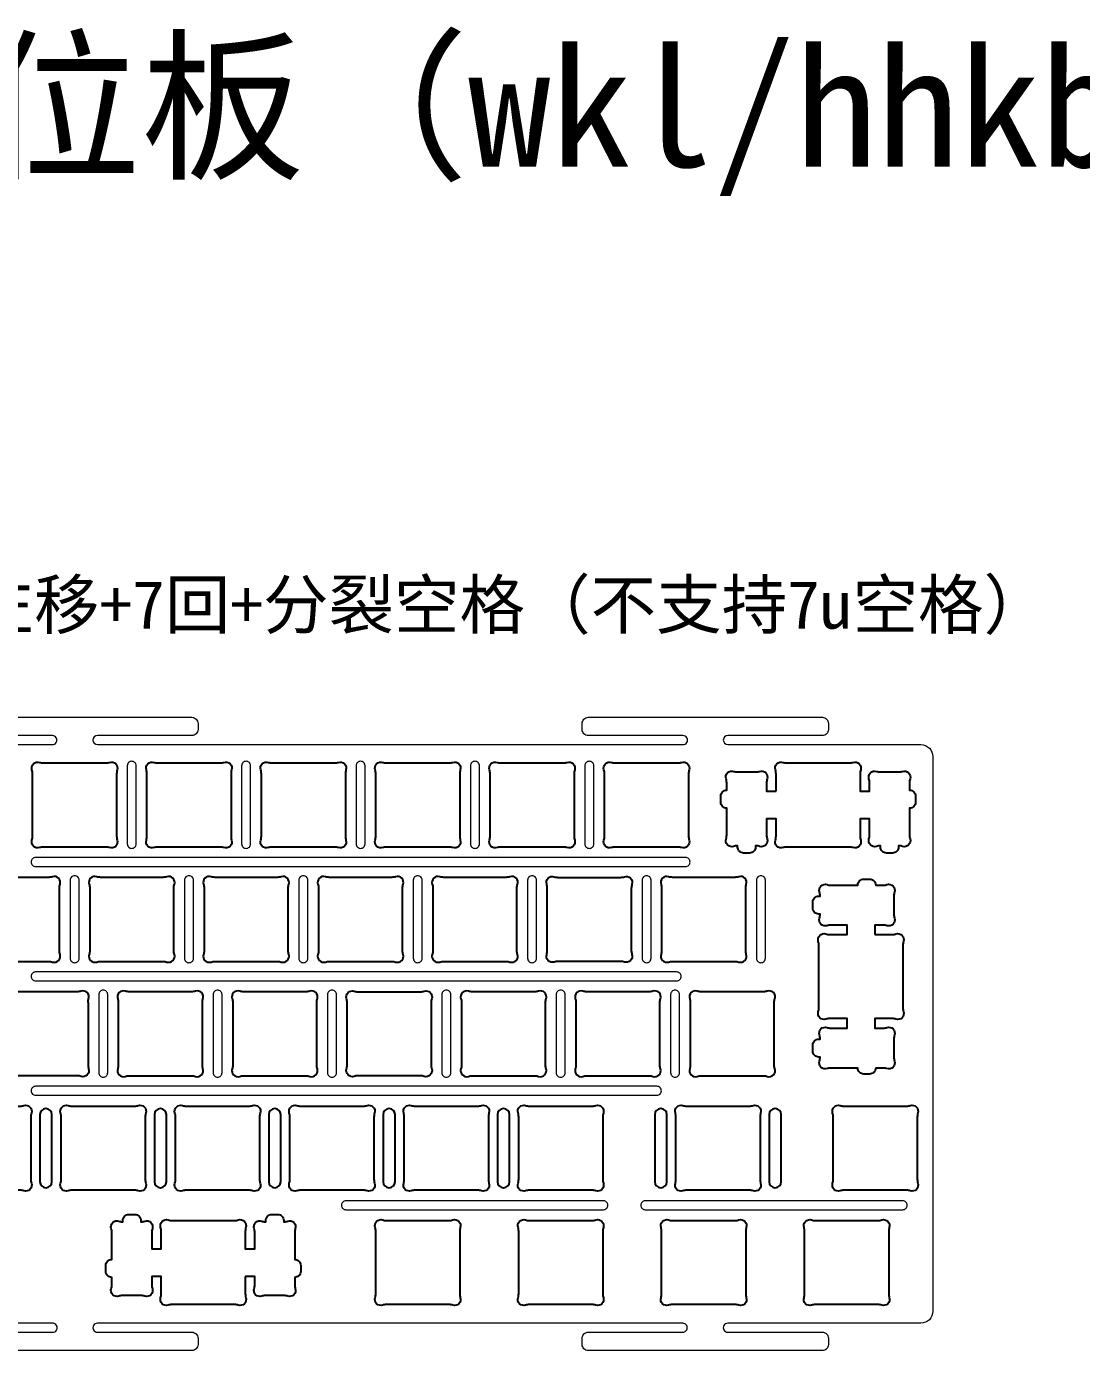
# Model space of a CAD drawing. Header units: millimetres. Extents: x 3201 to 5715, y 849 to 1652.
# Drawn here: x 5221 to 5396.7, y 1349.8 to 1570.3 of the extents above; entities that cross this region are included whole.
import ezdxf

# ---------------------------------------------------------------- set-up
doc = ezdxf.new("R2010")
doc.units = ezdxf.units.MM
doc.layers.add('1', color=7, linetype='Continuous', lineweight=0)
doc.styles.add('MtXpl_', font='')
doc.styles.get("Standard").update_dxf_attribs({"font": 'arial.ttf'})
doc.styles.get('MtXpl_').set_extended_font_data('SimSun')

msp = doc.modelspace()

# ---------------------------------------------------------------- linework, layer by layer
at = {"color": 7}
for points in [[(5236.14, 1446.52, 0.078597), (5236.05, 1445.9), (5236.05, 1435.46, 0.078597), (5236.14, 1434.84, -0.612516), (5234.88, 1433.58, 0.078597), (5234.27, 1433.68), (5223.82, 1433.68, 0.078597), (5223.21, 1433.58, -0.612516), (5221.95, 1434.84, 0.078597), (5222.05, 1435.46), (5222.05, 1445.9, 0.078597), (5221.95, 1446.52, -0.612516), (5223.21, 1447.78, 0.078597), (5223.82, 1447.68), (5234.27, 1447.68, 0.078597), (5234.88, 1447.78, -0.612516)], [(5255.19, 1446.52, 0.078597), (5255.1, 1445.9), (5255.1, 1435.46, 0.078597), (5255.19, 1434.84, -0.612516), (5253.93, 1433.58, 0.078597), (5253.32, 1433.68), (5242.87, 1433.68, 0.078597), (5242.26, 1433.58, -0.612516), (5241, 1434.84, 0.078597), (5241.1, 1435.46), (5241.1, 1445.9, 0.078597), (5241, 1446.52, -0.612516), (5242.26, 1447.78, 0.078597), (5242.87, 1447.68), (5253.32, 1447.68, 0.078597), (5253.93, 1447.78, -0.612516)], [(5274.24, 1446.52, 0.078597), (5274.15, 1445.9), (5274.15, 1435.46, 0.078597), (5274.24, 1434.84, -0.612516), (5272.98, 1433.58, 0.078597), (5272.37, 1433.68), (5261.92, 1433.68, 0.078597), (5261.31, 1433.58, -0.612516), (5260.05, 1434.84, 0.078597), (5260.15, 1435.46), (5260.15, 1445.9, 0.078597), (5260.05, 1446.52, -0.612516), (5261.31, 1447.78, 0.078597), (5261.92, 1447.68), (5272.37, 1447.68, 0.078597), (5272.98, 1447.78, -0.612516)], [(5293.29, 1446.52, 0.078597), (5293.2, 1445.9), (5293.2, 1435.46, 0.078597), (5293.29, 1434.84, -0.612516), (5292.03, 1433.58, 0.078597), (5291.42, 1433.68), (5280.97, 1433.68, 0.078597), (5280.36, 1433.58, -0.612516), (5279.1, 1434.84, 0.078597), (5279.2, 1435.46), (5279.2, 1445.9, 0.078597), (5279.1, 1446.52, -0.612516), (5280.36, 1447.78, 0.078597), (5280.97, 1447.68), (5291.42, 1447.68, 0.078597), (5292.03, 1447.78, -0.612516)], [(5312.34, 1446.52, 0.078597), (5312.25, 1445.9), (5312.25, 1435.46, 0.078597), (5312.34, 1434.84, -0.612516), (5311.08, 1433.58, 0.078597), (5310.47, 1433.68), (5300.02, 1433.68, 0.078597), (5299.41, 1433.58, -0.612516), (5298.15, 1434.84, 0.078597), (5298.25, 1435.46), (5298.25, 1445.9, 0.078597), (5298.15, 1446.52, -0.612516), (5299.41, 1447.78, 0.078597), (5300.02, 1447.68), (5310.47, 1447.68, 0.078597), (5311.08, 1447.78, -0.612516)], [(5330.13, 1433.58, 0.078597), (5329.52, 1433.68), (5319.07, 1433.68, 0.078597), (5318.46, 1433.58, -0.612516), (5317.2, 1434.84, 0.078597), (5317.3, 1435.46), (5317.3, 1445.9, 0.078597), (5317.2, 1446.52, -0.612516), (5318.46, 1447.78, 0.078597), (5319.07, 1447.68), (5329.52, 1447.68, 0.078597), (5330.13, 1447.78, -0.612516), (5331.39, 1446.52, 0.078597), (5331.3, 1445.9), (5331.3, 1435.46, 0.078597), (5331.39, 1434.84, -0.612516)], [(5212.42, 1415.79, 0.612516), (5213.68, 1414.53, -0.078597), (5214.3, 1414.63), (5224.74, 1414.63, -0.078597), (5225.36, 1414.53, 0.612516), (5226.62, 1415.79, -0.078597), (5226.52, 1416.41), (5226.52, 1426.85, -0.078597), (5226.62, 1427.47, 0.612516), (5225.36, 1428.73, -0.078597), (5224.74, 1428.63), (5214.3, 1428.63, -0.078597), (5213.68, 1428.73, 0.612516), (5212.42, 1427.47, -0.078597), (5212.52, 1426.85), (5212.52, 1416.41, -0.078597)], [(5231.47, 1415.79, 0.612516), (5232.73, 1414.53, -0.078597), (5233.35, 1414.63), (5243.79, 1414.63, -0.078597), (5244.41, 1414.53, 0.612516), (5245.67, 1415.79, -0.078597), (5245.57, 1416.41), (5245.57, 1426.85, -0.078597), (5245.67, 1427.47, 0.612516), (5244.41, 1428.73, -0.078597), (5243.79, 1428.63), (5233.35, 1428.63, -0.078597), (5232.73, 1428.73, 0.612516), (5231.47, 1427.47, -0.078597), (5231.57, 1426.85), (5231.57, 1416.41, -0.078597)], [(5283.77, 1427.47, 0.612516), (5282.51, 1428.73, -0.078597), (5281.89, 1428.63), (5271.45, 1428.63, -0.078597), (5270.83, 1428.73, 0.612516), (5269.57, 1427.47, -0.078597), (5269.67, 1426.85), (5269.67, 1416.41, -0.078597), (5269.57, 1415.79, 0.612516), (5270.83, 1414.53, -0.078597), (5271.45, 1414.63), (5281.89, 1414.63, -0.078597), (5282.51, 1414.53, 0.612516), (5283.77, 1415.79, -0.078597), (5283.67, 1416.41), (5283.67, 1426.85, -0.078597)], [(5308.93, 1428.73, 0.078597), (5309.55, 1428.63), (5319.99, 1428.63, 0.078597), (5320.61, 1428.73, -0.612516), (5321.87, 1427.47, 0.078597), (5321.77, 1426.85), (5321.77, 1416.41, 0.078597), (5321.87, 1415.79, -0.612516), (5320.61, 1414.53, 0.078597), (5319.99, 1414.63), (5309.55, 1414.63, 0.078597), (5308.93, 1414.53, -0.612516), (5307.67, 1415.79, 0.078597), (5307.77, 1416.41), (5307.77, 1426.85, 0.078597), (5307.67, 1427.47, -0.612516)], [(5327.98, 1428.73, 0.612516), (5326.72, 1427.47, -0.078597), (5326.82, 1426.85), (5326.82, 1416.41, -0.078597), (5326.72, 1415.79, 0.612516), (5327.98, 1414.53, -0.078597), (5328.6, 1414.63), (5339.04, 1414.63, -0.078597), (5339.66, 1414.53, 0.612516), (5340.92, 1415.79, -0.078597), (5340.82, 1416.41), (5340.82, 1426.85, -0.078597), (5340.92, 1427.47, 0.612516), (5339.66, 1428.73, -0.078597), (5339.04, 1428.63), (5328.6, 1428.63, -0.078597)], [(5237.49, 1409.68, 0.612516), (5236.23, 1408.42, -0.078597), (5236.33, 1407.8), (5236.33, 1397.36, -0.078597), (5236.23, 1396.74, 0.612516), (5237.49, 1395.48, -0.078597), (5238.11, 1395.58), (5248.55, 1395.58, -0.078597), (5249.17, 1395.48, 0.612516), (5250.43, 1396.74, -0.078597), (5250.33, 1397.36), (5250.33, 1407.8, -0.078597), (5250.43, 1408.42, 0.612516), (5249.17, 1409.68, -0.078597), (5248.55, 1409.58), (5238.11, 1409.58, -0.078597)], [(5256.55, 1409.68, 0.612516), (5255.29, 1408.42, -0.078597), (5255.38, 1407.8), (5255.38, 1397.36, -0.078597), (5255.29, 1396.74, 0.612516), (5256.55, 1395.48, -0.078597), (5257.16, 1395.58), (5267.6, 1395.58, -0.078597), (5268.22, 1395.48, 0.612516), (5269.48, 1396.74, -0.078597), (5269.38, 1397.36), (5269.38, 1407.8, -0.078597), (5269.48, 1408.42, 0.612516), (5268.22, 1409.68, -0.078597), (5267.6, 1409.58), (5257.16, 1409.58, -0.078597)], [(5294.65, 1409.68, 0.612516), (5293.39, 1408.42, -0.078597), (5293.48, 1407.8), (5293.48, 1397.36, -0.078597), (5293.39, 1396.74, 0.612516), (5294.65, 1395.48, -0.078597), (5295.26, 1395.58), (5305.7, 1395.58, -0.078597), (5306.32, 1395.48, 0.612516), (5307.58, 1396.74, -0.078597), (5307.48, 1397.36), (5307.48, 1407.8, -0.078597), (5307.58, 1408.42, 0.612516), (5306.32, 1409.68, -0.078597), (5305.7, 1409.58), (5295.26, 1409.58, -0.078597)], [(5326.63, 1408.42, 0.612516), (5325.37, 1409.68, -0.078597), (5324.75, 1409.58), (5314.31, 1409.58, -0.078597), (5313.7, 1409.68, 0.612516), (5312.44, 1408.42, -0.078597), (5312.53, 1407.8), (5312.53, 1397.36, -0.078597), (5312.44, 1396.74, 0.612516), (5313.7, 1395.48, -0.078597), (5314.31, 1395.58), (5324.75, 1395.58, -0.078597), (5325.37, 1395.48, 0.612516), (5326.63, 1396.74, -0.078597), (5326.53, 1397.36), (5326.53, 1407.8, -0.078597)], [(5332.75, 1409.68, 0.612516), (5331.49, 1408.42, -0.078597), (5331.58, 1407.8), (5331.58, 1397.36, -0.078597), (5331.49, 1396.74, 0.612516), (5332.75, 1395.48, -0.078597), (5333.36, 1395.58), (5343.8, 1395.58, -0.078597), (5344.42, 1395.48, 0.612516), (5345.68, 1396.74, -0.078597), (5345.58, 1397.36), (5345.58, 1407.8, -0.078597), (5345.68, 1408.42, 0.612516), (5344.42, 1409.68, -0.078597), (5343.8, 1409.58), (5333.36, 1409.58, -0.078597)], [(5293.29, 1370.32, 0.078597), (5293.2, 1369.7), (5293.2, 1359.26, 0.078597), (5293.29, 1358.64, -0.612516), (5292.03, 1357.38, 0.078597), (5291.42, 1357.48), (5280.97, 1357.48, 0.078597), (5280.36, 1357.38, -0.612516), (5279.1, 1358.64, 0.078597), (5279.2, 1359.26), (5279.2, 1369.7, 0.078597), (5279.1, 1370.32, -0.612516), (5280.36, 1371.58, 0.078597), (5280.97, 1371.48), (5291.42, 1371.48, 0.078597), (5292.03, 1371.58, -0.612516)]]:
    msp.add_lwpolyline(points, format="xyb", close=True, dxfattribs=at)
at = {"color": 0}
for points in [[(5345.87, 1442.98), (5345.87, 1445.9, 0.078597), (5345.77, 1446.52, -0.612516), (5347.03, 1447.78, 0.078597), (5347.65, 1447.68), (5358.09, 1447.68, 0.078597), (5358.71, 1447.78, -0.612516), (5359.97, 1446.52, 0.078597), (5359.87, 1445.9), (5359.87, 1442.98), (5361.45, 1442.98), (5361.45, 1444.4, 0.078597), (5361.35, 1445.02, -0.612516), (5362.61, 1446.28, 0.078597), (5363.22, 1446.18), (5366.32, 1446.18, 0.078597), (5366.93, 1446.28, -0.612516), (5368.19, 1445.02, 0.078597), (5368.1, 1444.4), (5368.1, 1443.15, -0.414214), (5369.1, 1442.15), (5369.1, 1441.15, -0.414214), (5368.1, 1440.15), (5368.1, 1435.66, 0.078597), (5368.19, 1435.04, -0.612516), (5366.93, 1433.78, 0.078597), (5366.32, 1433.88), (5366.27, 1433.88), (5366.27, 1433.68, -0.414214), (5365.27, 1432.68), (5364.27, 1432.68, -0.414214), (5363.27, 1433.68), (5363.27, 1433.88), (5363.22, 1433.88, 0.078597), (5362.61, 1433.78, -0.612516), (5361.35, 1435.04, 0.078597), (5361.45, 1435.66), (5361.45, 1438.38), (5359.87, 1438.38), (5359.87, 1435.46, 0.078597), (5359.97, 1434.84, -0.612516), (5358.71, 1433.58, 0.078597), (5358.09, 1433.68), (5347.65, 1433.68, 0.078597), (5347.03, 1433.58, -0.612516), (5345.77, 1434.84, 0.078597), (5345.87, 1435.46), (5345.87, 1438.38), (5344.3, 1438.38), (5344.3, 1435.66, 0.078597), (5344.39, 1435.04, -0.612516), (5343.13, 1433.78, 0.078597), (5342.52, 1433.88), (5342.47, 1433.88), (5342.47, 1433.68, -0.414214), (5341.47, 1432.68), (5340.47, 1432.68, -0.414214), (5339.47, 1433.68), (5339.47, 1433.88), (5339.42, 1433.88, 0.078597), (5338.81, 1433.78, -0.612516), (5337.55, 1435.04, 0.078597), (5337.65, 1435.66), (5337.65, 1440.15, -0.414214), (5336.65, 1441.15), (5336.65, 1442.15, -0.414214), (5337.65, 1443.15), (5337.65, 1444.4, 0.078597), (5337.55, 1445.02, -0.612516), (5338.81, 1446.28, 0.078597), (5339.42, 1446.18), (5342.52, 1446.18, 0.078597), (5343.13, 1446.28, -0.612516), (5344.39, 1445.02, 0.078597), (5344.3, 1444.4), (5344.3, 1442.98)], [(5362.3, 1419.11), (5365.22, 1419.11, 0.078597), (5365.84, 1419.21, -0.612516), (5367.1, 1417.95, 0.078597), (5367, 1417.33), (5367, 1406.89, 0.078597), (5367.1, 1406.27, -0.612516), (5365.84, 1405.01, 0.078597), (5365.22, 1405.11), (5362.3, 1405.11), (5362.3, 1403.53), (5363.72, 1403.53, 0.078597), (5364.34, 1403.63, -0.612516), (5365.6, 1402.37, 0.078597), (5365.5, 1401.75), (5365.5, 1398.66, 0.078597), (5365.6, 1398.04, -0.612516), (5364.34, 1396.78, 0.078597), (5363.72, 1396.88), (5362.47, 1396.88, -0.414214), (5361.47, 1395.88), (5360.47, 1395.88, -0.414214), (5359.47, 1396.88), (5354.98, 1396.88, 0.078597), (5354.37, 1396.78, -0.612516), (5353.11, 1398.04, 0.078597), (5353.2, 1398.66), (5353.2, 1398.71), (5353, 1398.71, -0.414214), (5352, 1399.71), (5352, 1400.71, -0.414214), (5353, 1401.71), (5353.2, 1401.71), (5353.2, 1401.75, 0.078597), (5353.11, 1402.37, -0.612516), (5354.37, 1403.63, 0.078597), (5354.98, 1403.53), (5357.7, 1403.53), (5357.7, 1405.11), (5354.78, 1405.11, 0.078597), (5354.17, 1405.01, -0.612516), (5352.91, 1406.27, 0.078597), (5353, 1406.89), (5353, 1417.33, 0.078597), (5352.91, 1417.95, -0.612516), (5354.17, 1419.21, 0.078597), (5354.78, 1419.11), (5357.7, 1419.11), (5357.7, 1420.68), (5354.98, 1420.68, 0.078597), (5354.37, 1420.58, -0.612516), (5353.11, 1421.84, 0.078597), (5353.2, 1422.46), (5353.2, 1422.51), (5353, 1422.51, -0.414214), (5352, 1423.51), (5352, 1424.51, -0.414214), (5353, 1425.51), (5353.2, 1425.51), (5353.2, 1425.55, 0.078597), (5353.11, 1426.17, -0.612516), (5354.37, 1427.43, 0.078597), (5354.98, 1427.33), (5359.47, 1427.33, -0.414214), (5360.47, 1428.33), (5361.47, 1428.33, -0.414214), (5362.47, 1427.33), (5363.72, 1427.33, 0.078597), (5364.34, 1427.43, -0.612516), (5365.6, 1426.17, 0.078597), (5365.5, 1425.55), (5365.5, 1422.46, 0.078597), (5365.6, 1421.84, -0.612516), (5364.34, 1420.58, 0.078597), (5363.72, 1420.68), (5362.3, 1420.68)], [(5257.48, 1362.18), (5257.48, 1359.26, 0.078597), (5257.57, 1358.64, -0.612516), (5256.31, 1357.38, 0.078597), (5255.7, 1357.48), (5245.25, 1357.48, 0.078597), (5244.64, 1357.38, -0.612516), (5243.38, 1358.64, 0.078597), (5243.48, 1359.26), (5243.48, 1362.18), (5241.9, 1362.18), (5241.9, 1360.76, 0.078597), (5242, 1360.14, -0.612516), (5240.74, 1358.88, 0.078597), (5240.12, 1358.98), (5237.03, 1358.98, 0.078597), (5236.41, 1358.88, -0.612516), (5235.15, 1360.14, 0.078597), (5235.25, 1360.76), (5235.25, 1362.01, -0.414214), (5234.25, 1363.01), (5234.25, 1364.01, -0.414214), (5235.25, 1365.01), (5235.25, 1369.5, 0.078597), (5235.15, 1370.12, -0.612516), (5236.41, 1371.38, 0.078597), (5237.03, 1371.28), (5237.08, 1371.28), (5237.08, 1371.48, -0.414214), (5238.08, 1372.48), (5239.08, 1372.48, -0.414214), (5240.08, 1371.48), (5240.08, 1371.28), (5240.12, 1371.28, 0.078597), (5240.74, 1371.38, -0.612516), (5242, 1370.12, 0.078597), (5241.9, 1369.5), (5241.9, 1366.78), (5243.48, 1366.78), (5243.48, 1369.7, 0.078597), (5243.38, 1370.32, -0.612516), (5244.64, 1371.58, 0.078597), (5245.25, 1371.48), (5255.7, 1371.48, 0.078597), (5256.31, 1371.58, -0.612516), (5257.57, 1370.32, 0.078597), (5257.48, 1369.7), (5257.48, 1366.78), (5259.05, 1366.78), (5259.05, 1369.5, 0.078597), (5258.95, 1370.12, -0.612516), (5260.21, 1371.38, 0.078597), (5260.83, 1371.28), (5260.88, 1371.28), (5260.88, 1371.48, -0.414214), (5261.88, 1372.48), (5262.88, 1372.48, -0.414214), (5263.88, 1371.48), (5263.88, 1371.28), (5263.92, 1371.28, 0.078597), (5264.54, 1371.38, -0.612516), (5265.8, 1370.12, 0.078597), (5265.7, 1369.5), (5265.7, 1365.01, -0.414214), (5266.7, 1364.01), (5266.7, 1363.01, -0.414214), (5265.7, 1362.01), (5265.7, 1360.76, 0.078597), (5265.8, 1360.14, -0.612516), (5264.54, 1358.88, 0.078597), (5263.92, 1358.98), (5260.83, 1358.98, 0.078597), (5260.21, 1358.88, -0.612516), (5258.95, 1360.14, 0.078597), (5259.05, 1360.76), (5259.05, 1362.18)]]:
    msp.add_lwpolyline(points, format="xyb", close=True, dxfattribs=at)
at = {"color": 7}
for points in [[(5264.62, 1426.85, -0.078597), (5264.72, 1427.47, 0.612516), (5263.46, 1428.73, -0.078597), (5262.84, 1428.63), (5252.4, 1428.63, -0.078597), (5251.78, 1428.73, 0.612516), (5250.52, 1427.47, -0.078597), (5250.62, 1426.85), (5250.62, 1416.41, -0.078597), (5250.52, 1415.79, 0.612516), (5251.78, 1414.53, -0.078597), (5252.4, 1414.63), (5262.84, 1414.63, -0.078597), (5263.46, 1414.53, 0.612516), (5264.72, 1415.79, -0.078597), (5264.62, 1416.41), (5264.62, 1426.85)], [(5302.72, 1426.85, -0.078597), (5302.82, 1427.47, 0.612516), (5301.56, 1428.73, -0.078597), (5300.94, 1428.63), (5290.5, 1428.63, -0.078597), (5289.88, 1428.73, 0.612516), (5288.62, 1427.47, -0.078597), (5288.72, 1426.85), (5288.72, 1416.41, -0.078597), (5288.62, 1415.79, 0.612516), (5289.88, 1414.53, -0.078597), (5290.5, 1414.63), (5300.94, 1414.63, -0.078597), (5301.56, 1414.53, 0.612516), (5302.82, 1415.79, -0.078597), (5302.72, 1416.41), (5302.72, 1426.85)], [(5231.28, 1407.8, -0.078597), (5231.38, 1408.42, 0.612516), (5230.12, 1409.68, -0.078597), (5229.5, 1409.58), (5219.06, 1409.58, -0.078597), (5218.44, 1409.68, 0.612516), (5217.18, 1408.42, -0.078597), (5217.28, 1407.8), (5217.28, 1397.36)], [(5288.43, 1407.8), (5288.43, 1397.36, 0.078597), (5288.53, 1396.74, -0.612516), (5287.27, 1395.48, 0.078597), (5286.65, 1395.58), (5276.21, 1395.58, 0.078597), (5275.6, 1395.48, -0.612516), (5274.34, 1396.74, 0.078597), (5274.43, 1397.36), (5274.43, 1407.8, 0.078597), (5274.34, 1408.42, -0.612516), (5275.6, 1409.68, 0.078597), (5276.21, 1409.58), (5286.65, 1409.58, 0.078597), (5287.27, 1409.68, -0.612516), (5288.53, 1408.42, 0.078597), (5288.43, 1407.8)], [(5231.28, 1407.8), (5231.28, 1397.36, 0.078597), (5231.38, 1396.74, -0.612516), (5230.12, 1395.48, 0.078597), (5229.5, 1395.58), (5219.06, 1395.58, 0.078597), (5218.44, 1395.48, -0.612516), (5217.18, 1396.74, 0.078597), (5217.28, 1397.36)]]:
    msp.add_lwpolyline(points, format="xyb", dxfattribs=at)
for points in [[(5219.98, 1390.53, 0.078597), (5220.6, 1390.63, -0.612516), (5221.86, 1389.37, 0.078597), (5221.76, 1388.75), (5221.76, 1378.31, 0.078597), (5221.86, 1377.69, -0.612516), (5220.6, 1376.43, 0.078597), (5219.98, 1376.53), (5209.54, 1376.53, 0.078597), (5208.92, 1376.43, -0.612516), (5207.66, 1377.69, 0.078597), (5207.76, 1378.31), (5207.76, 1388.75, 0.078597), (5207.66, 1389.37, -0.612516), (5208.92, 1390.63, 0.078597), (5209.54, 1390.53)], [(5239.03, 1390.53, 0.078597), (5239.65, 1390.63, -0.612516), (5240.91, 1389.37, 0.078597), (5240.81, 1388.75), (5240.81, 1378.31, 0.078597), (5240.91, 1377.69, -0.612516), (5239.65, 1376.43, 0.078597), (5239.03, 1376.53), (5228.59, 1376.53, 0.078597), (5227.97, 1376.43, -0.612516), (5226.71, 1377.69, 0.078597), (5226.81, 1378.31), (5226.81, 1388.75, 0.078597), (5226.71, 1389.37, -0.612516), (5227.97, 1390.63, 0.078597), (5228.59, 1390.53)], [(5258.08, 1390.53, 0.078597), (5258.7, 1390.63, -0.612516), (5259.96, 1389.37, 0.078597), (5259.86, 1388.75), (5259.86, 1378.31, 0.078597), (5259.96, 1377.69, -0.612516), (5258.7, 1376.43, 0.078597), (5258.08, 1376.53), (5247.64, 1376.53, 0.078597), (5247.02, 1376.43, -0.612516), (5245.76, 1377.69, 0.078597), (5245.86, 1378.31), (5245.86, 1388.75, 0.078597), (5245.76, 1389.37, -0.612516), (5247.02, 1390.63, 0.078597), (5247.64, 1390.53)], [(5277.13, 1390.53, 0.078597), (5277.75, 1390.63, -0.612516), (5279.01, 1389.37, 0.078597), (5278.91, 1388.75), (5278.91, 1378.31, 0.078597), (5279.01, 1377.69, -0.612516), (5277.75, 1376.43, 0.078597), (5277.13, 1376.53), (5266.69, 1376.53, 0.078597), (5266.07, 1376.43, -0.612516), (5264.81, 1377.69, 0.078597), (5264.91, 1378.31), (5264.91, 1388.75, 0.078597), (5264.81, 1389.37, -0.612516), (5266.07, 1390.63, 0.078597), (5266.69, 1390.53)], [(5296.18, 1390.53, 0.078597), (5296.8, 1390.63, -0.612516), (5298.06, 1389.37, 0.078597), (5297.96, 1388.75), (5297.96, 1378.31, 0.078597), (5298.06, 1377.69, -0.612516), (5296.8, 1376.43, 0.078597), (5296.18, 1376.53), (5285.74, 1376.53, 0.078597), (5285.12, 1376.43, -0.612516), (5283.86, 1377.69, 0.078597), (5283.96, 1378.31), (5283.96, 1388.75, 0.078597), (5283.86, 1389.37, -0.612516), (5285.12, 1390.63, 0.078597), (5285.74, 1390.53)], [(5315.23, 1390.53, 0.078597), (5315.85, 1390.63, -0.612516), (5317.11, 1389.37, 0.078597), (5317.01, 1388.75), (5317.01, 1378.31, 0.078597), (5317.11, 1377.69, -0.612516), (5315.85, 1376.43, 0.078597), (5315.23, 1376.53), (5304.79, 1376.53, 0.078597), (5304.17, 1376.43, -0.612516), (5302.91, 1377.69, 0.078597), (5303.01, 1378.31), (5303.01, 1388.75, 0.078597), (5302.91, 1389.37, -0.612516), (5304.17, 1390.63, 0.078597), (5304.79, 1390.53)], [(5341.42, 1390.53, 0.078597), (5342.04, 1390.63, -0.612516), (5343.3, 1389.37, 0.078597), (5343.2, 1388.75), (5343.2, 1378.31, 0.078597), (5343.3, 1377.69, -0.612516), (5342.04, 1376.43, 0.078597), (5341.42, 1376.53), (5330.98, 1376.53, 0.078597), (5330.36, 1376.43, -0.612516), (5329.1, 1377.69, 0.078597), (5329.2, 1378.31), (5329.2, 1388.75, 0.078597), (5329.1, 1389.37, -0.612516), (5330.36, 1390.63, 0.078597), (5330.98, 1390.53)], [(5367.62, 1390.53, 0.078597), (5368.23, 1390.63, -0.612516), (5369.49, 1389.37, 0.078597), (5369.4, 1388.75), (5369.4, 1378.31, 0.078597), (5369.49, 1377.69, -0.612516), (5368.23, 1376.43, 0.078597), (5367.62, 1376.53), (5357.18, 1376.53, 0.078597), (5356.56, 1376.43, -0.612516), (5355.3, 1377.69, 0.078597), (5355.4, 1378.31), (5355.4, 1388.75, 0.078597), (5355.3, 1389.37, -0.612516), (5356.56, 1390.63, 0.078597), (5357.18, 1390.53)], [(5317.11, 1370.32, 0.078597), (5317.01, 1369.7), (5317.01, 1359.26, 0.078597), (5317.11, 1358.64, -0.612516), (5315.85, 1357.38, 0.078597), (5315.23, 1357.48), (5304.79, 1357.48, 0.078597), (5304.17, 1357.38, -0.612516), (5302.91, 1358.64, 0.078597), (5303.01, 1359.26), (5303.01, 1369.7, 0.078597), (5302.91, 1370.32, -0.612516), (5304.17, 1371.58, 0.078597), (5304.79, 1371.48), (5315.23, 1371.48, 0.078597), (5315.85, 1371.58, -0.612516)], [(5340.92, 1370.32, 0.078597), (5340.82, 1369.7), (5340.82, 1359.26, 0.078597), (5340.92, 1358.64, -0.612516), (5339.66, 1357.38, 0.078597), (5339.04, 1357.48), (5328.6, 1357.48, 0.078597), (5327.98, 1357.38, -0.612516), (5326.72, 1358.64, 0.078597), (5326.82, 1359.26), (5326.82, 1369.7, 0.078597), (5326.72, 1370.32, -0.612516), (5327.98, 1371.58, 0.078597), (5328.6, 1371.48), (5339.04, 1371.48, 0.078597), (5339.66, 1371.58, -0.612516)], [(5351.8, 1371.58, 0.078597), (5352.41, 1371.48), (5362.86, 1371.48, 0.078597), (5363.47, 1371.58, -0.612516), (5364.73, 1370.32, 0.078597), (5364.63, 1369.7), (5364.63, 1359.26, 0.078597), (5364.73, 1358.64, -0.612516), (5363.47, 1357.38, 0.078597), (5362.86, 1357.48), (5352.41, 1357.48, 0.078597), (5351.8, 1357.38, -0.612516), (5350.54, 1358.64, 0.078597), (5350.63, 1359.26), (5350.63, 1369.7, 0.078597), (5350.54, 1370.32, -0.612516)]]:
    msp.add_lwpolyline(points, format="xyb", close=True)
for points in [[(5225.28, 1377.95), (5225.28, 1389.11, 1), (5223.28, 1389.11)], [(5244.33, 1377.95), (5244.33, 1389.11, 1), (5242.33, 1389.11)], [(5263.38, 1377.95), (5263.38, 1389.11, 1), (5261.38, 1389.11)], [(5282.43, 1377.95), (5282.43, 1389.11, 1), (5280.43, 1389.11)], [(5301.48, 1377.95), (5301.48, 1389.11, 1), (5299.48, 1389.11)], [(5327.68, 1377.95), (5327.68, 1389.11, 1), (5325.68, 1389.11)], [(5346.73, 1377.95), (5346.73, 1389.12, 1), (5344.73, 1389.12)], [(5223.28, 1389.11), (5223.28, 1377.95, 1), (5225.28, 1377.95)], [(5242.33, 1389.11), (5242.33, 1377.95, 1), (5244.33, 1377.95)], [(5261.38, 1389.11), (5261.38, 1377.95, 1), (5263.38, 1377.95)], [(5280.43, 1389.11), (5280.43, 1377.95, 1), (5282.43, 1377.95)], [(5299.48, 1389.11), (5299.48, 1377.95, 1), (5301.48, 1377.95)], [(5325.68, 1389.11), (5325.68, 1377.95, 1), (5327.68, 1377.95)], [(5344.73, 1389.12), (5344.73, 1377.95, 1), (5346.73, 1377.95)]]:
    msp.add_lwpolyline(points, format="xyb")
at = {"layer": '1'}
for points in [[(5209.6, 1455.28), (5248.6, 1455.28, -0.414214), (5249.6, 1454.28), (5249.6, 1453.23, -0.414214), (5248.6, 1452.23), (5232.85, 1452.23, 0.999996), (5232.85, 1450.73), (5330.34, 1450.73, 1.070015), (5330.34, 1452.23), (5314.59, 1452.23, -0.414214), (5313.59, 1453.23), (5313.59, 1454.28, -0.414214), (5314.59, 1455.28), (5353.59, 1455.28, -0.414214), (5354.59, 1454.28), (5354.59, 1453.23, -0.414214), (5353.59, 1452.23), (5337.84, 1452.23, 0.999996), (5337.84, 1450.73), (5369.99, 1450.73, -0.414214), (5371.99, 1448.73), (5371.99, 1356.38, -0.414213), (5369.99, 1354.38), (5337.84, 1354.38, 1.000003), (5337.84, 1352.88), (5353.59, 1352.88, -0.414214), (5354.59, 1351.88), (5354.59, 1350.83, -0.414214), (5353.59, 1349.83), (5314.59, 1349.83, -0.414214), (5313.59, 1350.83), (5313.59, 1351.88, -0.414214), (5314.59, 1352.88), (5330.34, 1352.88, 1.000004), (5330.34, 1354.38), (5232.85, 1354.38, 1.000003), (5232.85, 1352.88), (5248.6, 1352.88, -0.414214), (5249.6, 1351.88), (5249.6, 1350.83, -0.414214), (5248.6, 1349.83), (5209.6, 1349.83, -0.428049)], [(5137.86, 1450.73), (5225.35, 1450.73, 1.004198), (5225.35, 1452.23), (5209.6, 1452.23, -0.414214)], [(5209.6, 1352.88), (5225.35, 1352.88, 1.06449), (5225.35, 1354.38), (5127.86, 1354.38, 0.999996)]]:
    msp.add_lwpolyline(points, format="xyb", dxfattribs=at)
at = {"layer": '1', "color": 7, "linetype": 'Continuous', "lineweight": 18}
for points in [[(5237.82, 1447.21), (5237.82, 1434.21, 0.414214), (5238.57, 1433.46, 0.414214), (5239.32, 1434.21), (5239.32, 1447.21, 0.414214), (5238.57, 1447.96, 0.414214)], [(5256.87, 1447.21), (5256.87, 1434.21, 0.414214), (5257.62, 1433.46, 0.414214), (5258.37, 1434.21), (5258.37, 1447.21, 0.414214), (5257.62, 1447.96, 0.414214)], [(5275.92, 1447.21), (5275.92, 1434.21, 0.414214), (5276.67, 1433.46, 0.414214), (5277.42, 1434.21), (5277.42, 1447.21, 0.414214), (5276.67, 1447.96, 0.414214)], [(5294.97, 1447.21), (5294.97, 1434.21, 0.414214), (5295.72, 1433.46, 0.414214), (5296.47, 1434.21), (5296.47, 1447.21, 0.414214), (5295.72, 1447.96, 0.414214)], [(5314.02, 1447.21), (5314.02, 1434.21, 0.414214), (5314.77, 1433.46, 0.414214), (5315.52, 1434.21), (5315.52, 1447.21, 0.414214), (5314.77, 1447.96, 0.414214)], [(5222.55, 1430.43), (5330.8, 1430.43, 0.414214), (5331.55, 1431.18, 0.414214), (5330.8, 1431.93), (5222.55, 1431.93, 0.414214), (5221.8, 1431.18, 0.414214)], [(5228.3, 1428.16), (5228.3, 1415.16, 0.414214), (5229.05, 1414.41, 0.414214), (5229.8, 1415.16), (5229.8, 1428.16, 0.414214), (5229.05, 1428.91, 0.414214)], [(5247.35, 1428.16), (5247.35, 1415.16, 0.414214), (5248.1, 1414.41, 0.414214), (5248.85, 1415.16), (5248.85, 1428.16, 0.414214), (5248.1, 1428.91, 0.414214)], [(5266.4, 1428.16), (5266.4, 1415.16, 0.414214), (5267.15, 1414.41, 0.414214), (5267.9, 1415.16), (5267.9, 1428.16, 0.414214), (5267.15, 1428.91, 0.414214)], [(5285.45, 1428.16), (5285.45, 1415.16, 0.414214), (5286.2, 1414.41, 0.414214), (5286.95, 1415.16), (5286.95, 1428.16, 0.414214), (5286.2, 1428.91, 0.414214)], [(5304.5, 1428.16), (5304.5, 1415.16, 0.414214), (5305.25, 1414.41, 0.414214), (5306, 1415.16), (5306, 1428.16, 0.414214), (5305.25, 1428.91, 0.414214)], [(5323.55, 1428.16), (5323.55, 1415.16, 0.414214), (5324.3, 1414.41, 0.414214), (5325.05, 1415.16), (5325.05, 1428.16, 0.414214), (5324.3, 1428.91, 0.414214)], [(5342.6, 1428.16), (5342.6, 1415.16, 0.414214), (5343.35, 1414.41, 0.414214), (5344.1, 1415.16), (5344.1, 1428.16, 0.414214), (5343.35, 1428.91, 0.414214)], [(5222.55, 1412.88, 0.414214), (5221.8, 1412.13, 0.414214), (5222.55, 1411.38), (5329.32, 1411.38, 0.414214), (5330.07, 1412.13, 0.414214), (5329.32, 1412.88)], [(5233.06, 1409.11), (5233.06, 1396.11, 0.414214), (5233.81, 1395.36, 0.414214), (5234.56, 1396.11), (5234.56, 1409.11, 0.414214), (5233.81, 1409.86, 0.414214)], [(5252.11, 1409.11), (5252.11, 1396.11, 0.414214), (5252.86, 1395.36, 0.414214), (5253.61, 1396.11), (5253.61, 1409.11, 0.414214), (5252.86, 1409.86, 0.414214)], [(5271.16, 1409.11), (5271.16, 1396.11, 0.414214), (5271.91, 1395.36, 0.414214), (5272.66, 1396.11), (5272.66, 1409.11, 0.414214), (5271.91, 1409.86, 0.414214)], [(5290.21, 1409.11), (5290.21, 1396.11, 0.414214), (5290.96, 1395.36, 0.414214), (5291.71, 1396.11), (5291.71, 1409.11, 0.414214), (5290.96, 1409.86, 0.414214)], [(5309.26, 1409.11), (5309.26, 1396.11, 0.414214), (5310.01, 1395.36, 0.414214), (5310.76, 1396.11), (5310.76, 1409.11, 0.414214), (5310.01, 1409.86, 0.414214)], [(5328.31, 1409.11), (5328.31, 1396.11, 0.414214), (5329.06, 1395.36, 0.414214), (5329.81, 1396.11), (5329.81, 1409.11, 0.414214), (5329.06, 1409.86, 0.414214)], [(5222.55, 1392.33), (5326.03, 1392.33, 0.414214), (5326.78, 1393.08, 0.414214), (5326.03, 1393.83), (5222.55, 1393.83, 0.414214), (5221.8, 1393.08, 0.414214)], [(5274.23, 1374.78, 0.414214), (5273.48, 1374.03, 0.414214), (5274.23, 1373.28), (5317.13, 1373.28, 0.414214), (5317.88, 1374.03, 0.414214), (5317.13, 1374.78)], [(5324.08, 1374.78, 0.414214), (5323.33, 1374.03, 0.414214), (5324.08, 1373.28), (5366.98, 1373.28, 0.414214), (5367.73, 1374.03, 0.414214), (5366.98, 1374.78)]]:
    msp.add_lwpolyline(points, format="xyb", close=True, dxfattribs=at)

# ---------------------------------------------------------------- texts
at = {"color": 7, "style": 'MtXpl_'}
msp.add_text('rule 60-6095(gas)--7u非左移+7回+分裂空格（不支持7u空格）', height=8, dxfattribs=at).set_placement((5086.17, 1470.05))
at = {"insert": (5076.53, 1566.98), "char_height": 20, "attachment_point": 1}
msp.add_mtext_dynamic_manual_height_columns('{\\fSimSun|b0|i0|c134|p2;6095整活定位板（wkl/hhkb的分裂空格）}', width=662.325, gutter_width=12.5, heights=[0], dxfattribs=at)

doc.saveas('drawing.dxf')
